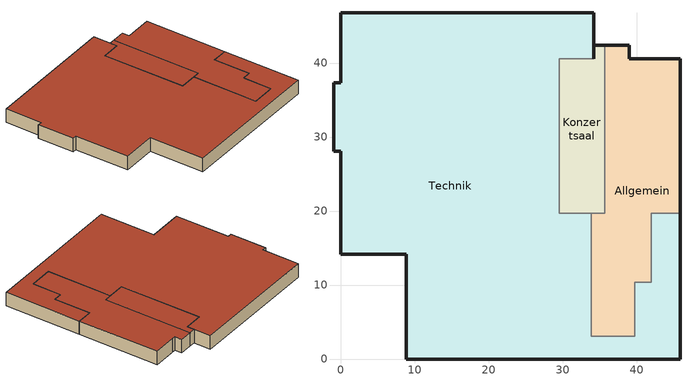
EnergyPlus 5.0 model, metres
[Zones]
Technik
 floor ground (GROUND_FLOOR): 34.17,46.77 34.17,40.57 29.51,40.57 29.51,19.71 33.81,19.71 33.81,3.06 39.71,3.06 39.71,10.41 41.91,10.41 41.91,19.71 45.82,19.71 45.82,0 8.8,0 8.8,14.18 0,14.18 0,28.05 -1,28.05 -1,37.37 0,37.37 0,46.77 z0
 wall outside (EXT_WALL): 34.17,40.57 34.17,46.77 0,46.77 0,37.37 -1,37.37 -1,28.05 0,28.05 0,14.18 8.8,14.18 8.8,0 45.82,0 45.82,19.71 z0:3.6
 wall to Allgemein (ADJ_WALL): 45.82,19.71 41.91,19.71 41.91,10.41 39.71,10.41 39.71,3.06 33.81,3.06 33.81,19.71 z0:3.6
 wall to Konzertsaal (ADJ_WALL): 33.81,19.71 29.51,19.71 29.51,40.57 34.17,40.57 z0:3.6
 roof outside (EXT_ROOF): 0,46.77 0,37.37 -1,37.37 -1,28.05 0,28.05 0,14.18 8.8,14.18 8.8,0 45.82,0 45.82,19.71 41.91,19.71 41.91,10.41 39.71,10.41 39.71,3.06 33.81,3.06 33.81,19.71 29.51,19.71 29.51,40.57 34.17,40.57 34.17,46.77 z3.6
Konzertsaal
 floor ground (GROUND_FLOOR): 35.62,42.42 35.62,19.71 29.51,19.71 29.51,40.57 34.17,40.57 34.17,42.42 z0
 wall outside (EXT_WALL): 35.62,42.42 34.17,42.42 34.17,40.57 z0:3.6
 wall to Technik (ADJ_WALL): 34.17,40.57 29.51,40.57 29.51,19.71 33.81,19.71 z0:3.6
 wall to Allgemein (ADJ_WALL): 33.81,19.71 35.62,19.71 35.62,42.42 z0:3.6
 roof outside (EXT_ROOF): 29.51,40.57 29.51,19.71 35.62,19.71 35.62,42.42 34.17,42.42 34.17,40.57 z3.6
Allgemein
 floor ground (GROUND_FLOOR): 45.82,40.57 45.82,19.71 41.91,19.71 41.91,10.41 39.71,10.41 39.71,3.06 33.81,3.06 33.81,19.71 35.62,19.71 35.62,42.42 38.93,42.42 38.93,40.57 z0
 wall outside (EXT_WALL): 45.82,19.71 45.82,40.57 39.93,40.57 38.93,40.57 38.93,42.42 35.62,42.42 z0:3.6
 wall to Technik (ADJ_WALL): 33.81,19.71 33.81,3.06 39.71,3.06 39.71,10.41 41.91,10.41 41.91,19.71 45.82,19.71 z0:3.6
 wall to Konzertsaal (ADJ_WALL): 35.62,42.42 35.62,19.71 33.81,19.71 z0:3.6
 roof outside (EXT_ROOF): 35.62,42.42 35.62,19.71 33.81,19.71 33.81,3.06 39.71,3.06 39.71,10.41 41.91,10.41 41.91,19.71 45.82,19.71 45.82,40.57 38.93,40.57 38.93,42.42 z3.6
[Building]
TRNSYS17: North Axis {deg}=0; Terrain=City; Loads Convergence Tolerance Value=0; Temperature Convergence Tolerance Value {deltaC}=0; Solar Distribution=FullInteriorAndExterior; Maximum Number of Warmup Days=0
[Site:Location]
not used: Latitude {deg}=0; Longitude {deg}=0; Time Zone {hr}=0; Elevation {m}=0
[Construction]
GROUND_FLOOR; EXT_WALL; EXT_ROOF; ADJ_WALL: 
[WindowProperty:ShadingControl]
ESHADE=0; ISHADE=INPUT 1*MAX_ISHADE : SHADECNTRL=ISHADE_INTERNAL
[SurfaceProperty:OtherSideCoefficients]
BOUNDARY=IDENTICAL; BOUNDARY=INPUT 1*TBOUNDARY; BOUNDARY=INPUT 1*TBOUNDARY_2; BOUNDARY=INPUT 1*TBOUNDARY_3; BOUNDARY=INPUT 1*TGROUND; BOUNDARY=20; BOUNDARY=15
[Zone] Multiplier=1
Technik; Konzertsaal; Allgemein
